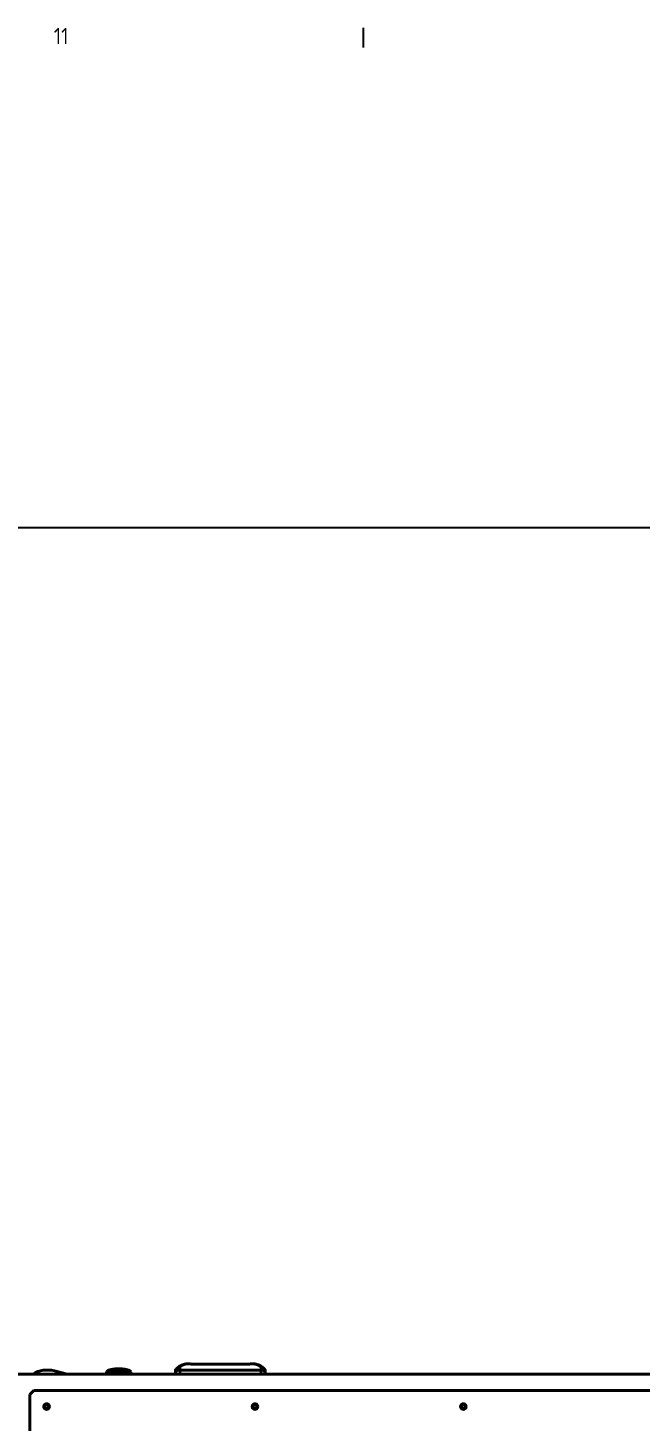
# Model space of a CAD drawing. Header units: millimetres. Extents: x 0 to 11890, y 0 to 8410.
# Drawn here: x 4046 to 4799, y 6522 to 8234 of the extents above; entities that cross this region are included whole.
import ezdxf

# ---------------------------------------------------------------- set-up
doc = ezdxf.new("R2010")
doc.units = ezdxf.units.MM
doc.header["$LTSCALE"] = 10
doc.layers.get('0').update_dxf_attribs({"color": 3, "lineweight": 25})
for name, color, linetype, lineweight in [('가시적인 것(ISO)', 3, 'Continuous', 40), ('가시적인 좁은 것(ISO)', 3, 'Continuous', 35), ('경계(ISO)', 7, 'Continuous', 25), ('치수(ISO)', 2, 'Continuous', 25)]:
    doc.layers.add(name, color=color, linetype=linetype, lineweight=lineweight)
doc.styles.add('문자 텍스트_PSTEK_POSCO', font='isocp.shx')
doc.styles.add('치수 텍스트_PSTEK_POSCO', font='isocp.shx')
doc.dimstyles.new('치수_PSTEK_POSCO', dxfattribs={"dimscale": 10, "dimtxt": 3, "dimasz": 2, "dimexe": 2, "dimexo": 2.5, "dimgap": 1, "dimtad": 1, "dimrnd": 1e-08, "dimdsep": 46, "dimtxsty": '치수 텍스트_PSTEK_POSCO', "dimcen": 0.09, "dimdle": 10, "dimclrd": 7, "dimclre": 7, "dimclrt": 2, "dimadec": 1, "dimazin": 2, "dimtfac": 1, "dimtmove": 0, "dimatfit": 3, "dimfxl": 0, "dimtolj": 1, "dimlwd": -1, "dimlwe": -1, "dimarcsym": 0})

# ---------------------------------------------------------------- blocks, each defined once
blk = doc.blocks.new('경계 Default Border')
at = {"layer": '경계(ISO)'}
blk.add_line((445.88, 821), (445.88, 823.4), dxfattribs=at)
at = {"layer": '경계(ISO)', "color": 2, "insert": (407.82, 821.4), "char_height": 2, "attachment_point": 7, "style": '문자 텍스트_PSTEK_POSCO'}
blk.add_mtext('11', dxfattribs=at)
blk = doc.blocks.new('*D33')
at = {"layer": 'Defpoints', "color": 0}
for p in [(2184.8, 7619.6), (8116.8, 6944.6), (2184.8, 6219.6)]:
    blk.add_point(p, dxfattribs=at)
at = {"layer": '치수(ISO)', "color": 7}
for p, q in [((2184.8, 6269.6), (2184.8, 7659.6)), ((8116.8, 6994.6), (8116.8, 7659.6)), ((8076.8, 7619.6), (2224.8, 7619.6))]:
    blk.add_line(p, q, dxfattribs=at)
for points in [[(2224.8, 7626.3), (2224.8, 7612.9), (2184.8, 7619.6)], [(8076.8, 7626.3), (8076.8, 7612.9), (8116.8, 7619.6)]]:
    blk.add_solid(points, dxfattribs=at)
at = {"layer": '치수(ISO)', "color": 2, "insert": (5073.9, 7669.6), "char_height": 60, "attachment_point": 4, "style": '치수 텍스트_PSTEK_POSCO'}
blk.add_mtext('\\A1;5932', dxfattribs=at)
blk = doc.blocks.new('*D39')
at = {"layer": 'Defpoints', "color": 0}
for p in [(2406.8, 7439.6), (1606.8, 5027.6), (4228.3, 5027.6)]:
    blk.add_point(p, dxfattribs=at)
at = {"layer": '치수(ISO)', "color": 7}
for p, q in [((2356.8, 7439.6), (1566.8, 7439.6)), ((1606.8, 7399.6), (1606.8, 5067.6)), ((4178.3, 5027.6), (1566.8, 5027.6))]:
    blk.add_line(p, q, dxfattribs=at)
for points in [[(1600.2, 7399.6), (1613.5, 7399.6), (1606.8, 7439.6)], [(1600.2, 5067.6), (1613.5, 5067.6), (1606.8, 5027.6)]]:
    blk.add_solid(points, dxfattribs=at)
at = {"layer": '치수(ISO)', "color": 2, "insert": (1556.8, 6159), "char_height": 60, "attachment_point": 4, "rotation": 90, "style": '치수 텍스트_PSTEK_POSCO'}
blk.add_mtext('\\A1;2412', dxfattribs=at)

msp = doc.modelspace()

# ---------------------------------------------------------------- linework, layer by layer
at = {"layer": '가시적인 것(ISO)'}
for p, q in [((3960.326, 6579.597), (5202.326, 6579.597)), ((4078.918, 6583.526), (4094.434, 6579.597)), ((4142.826, 6580.597), (4142.857, 6582.347)), ((4172.826, 6580.597), (4142.826, 6580.597)), ((4142.826, 6580.597), (4172.826, 6580.597)), ((4142.826, 6580.597), (4142.826, 6579.597)), ((4144.338, 6583.848), (4142.857, 6582.347)), ((4171.315, 6583.848), (4172.796, 6582.347)), ((4172.826, 6580.597), (4172.796, 6582.347)), ((4172.826, 6580.597), (4172.826, 6579.597)), ((4227.826, 6581.308), (4227.826, 6585.109)), ((4227.826, 6579.597), (4227.826, 6581.308)), ((4245.429, 6592.097), (4242.026, 6592.097)), ((4317.826, 6591.926), (4247.826, 6591.926)), ((4323.627, 6592.097), (4320.224, 6592.097)), ((4337.826, 6585.109), (4337.826, 6581.308)), ((4337.826, 6581.308), (4337.826, 6579.597)), ((4048.826, 6554.597), (4053.826, 6559.597)), ((5108.826, 6559.597), (4053.826, 6559.597)), ((4048.826, 6554.597), (4048.826, 5814.597))]:
    msp.add_line(p, q, dxfattribs=at)
for centre, radius in [((4069.326, 6539.597), 3.5), ((4069.326, 6539.597), 2.458), ((4325.326, 6539.597), 3.5), ((4325.326, 6539.597), 2.458), ((4581.326, 6539.597), 3.5), ((4581.326, 6539.597), 2.458)]:
    msp.add_circle(centre, radius, dxfattribs=at)
msp.add_arc((4070.326, 6549.597), 35, 75.789421, 121.002719, dxfattribs=at)
for centre, major_axis, ratio, start_param, end_param in [((4150.621, 6585.2), (-0.053, 0.295), 0.59594722, 6.27890194, 6.28318756), ((4247.826, 6594.513), (6, 0), 0.43110948, 4.38986158, 4.71238898), ((4317.826, 6594.513), (6, 0), 0.43110948, 4.71238898, 5.03491638)]:
    msp.add_ellipse(centre, major_axis=major_axis, ratio=ratio, start_param=start_param, end_param=end_param, dxfattribs=at)
for points, knots in [([(4142.857, 6582.347), (4142.857, 6582.347), (4142.91, 6582.346), (4143.122, 6582.346), (4143.283, 6582.346), (4143.926, 6582.347), (4144.567, 6582.346), (4145.938, 6582.346), (4146.556, 6582.347), (4147.93, 6582.347), (4148.683, 6582.346), (4150.106, 6582.346), (4150.75, 6582.347), (4152.419, 6582.347), (4153.469, 6582.346), (4155.626, 6582.346), (4156.724, 6582.347), (4157.826, 6582.347)], [-2.3537936, -2.3537936, -2.3537936, -2.3537936, -2.13549714, -2.13549714, -1.91485098, -1.91485098, -1.46769731, -1.46769731, -1.17673991, -1.17673991, -0.88471308, -0.88471308, -0.66293695, -0.66293695, -0.33066464, -0.33066464, -0.00004114, -0.00004114, -0.00004114, -0.00004114]), ([(4157.826, 6583.849), (4156.855, 6583.849), (4155.882, 6583.849), (4153.991, 6583.849), (4153.069, 6583.849), (4151.6, 6583.849), (4151.034, 6583.849), (4149.769, 6583.849), (4149.089, 6583.849), (4147.844, 6583.849), (4147.278, 6583.849), (4146.413, 6583.849), (4146.083, 6583.849), (4145.353, 6583.848), (4145.01, 6583.849), (4144.52, 6583.849), (4144.375, 6583.848), (4144.338, 6583.848)], [-2.06284865, -2.06284865, -2.06284865, -2.06284865, -1.77046665, -1.77046665, -1.48010203, -1.48010203, -1.28770973, -1.28770973, -1.03040415, -1.03040415, -0.77253058, -0.77253058, -0.58205989, -0.58205989, -0.2931034, -0.2931034, -0.00011559, -0.00011559, -0.00011559, -0.00011559]), ([(4145.761, 6584.319), (4145.761, 6584.319), (4145.761, 6584.319), (4145.761, 6584.319), (4145.762, 6584.319), (4145.767, 6584.321), (4145.774, 6584.323), (4145.784, 6584.326)], [0.0636678195, 0.0636678195, 0.0636678195, 0.0636678195, 0.0642583545, 0.0642583545, 0.0814796944, 0.0814796944, 0.1307694522, 0.1307694522, 0.1307694522, 0.1307694522]), ([(4150.568, 6585.495), (4151.619, 6585.678), (4152.817, 6585.821), (4155.285, 6586.005), (4156.581, 6586.052), (4159.116, 6586.05), (4160.387, 6586.004), (4162.835, 6585.821), (4164.035, 6585.677), (4165.087, 6585.495)], [0, 0, 0, 0, 0.39685522, 0.39685522, 0.78055364, 0.78055364, 1.15745213, 1.15745213, 1.55482566, 1.55482566, 1.55482566, 1.55482566]), ([(4150.941, 6585.557), (4150.934, 6585.557), (4150.927, 6585.557), (4150.911, 6585.555), (4150.903, 6585.554), (4150.896, 6585.553)], [0.04765295386, 0.04765295386, 0.04765295386, 0.04765295386, 0.05015147128, 0.05015147128, 0.05283047201, 0.05283047201, 0.05283047201, 0.05283047201]), ([(4171.315, 6583.848), (4171.278, 6583.848), (4171.133, 6583.849), (4170.643, 6583.849), (4170.3, 6583.848), (4169.57, 6583.849), (4169.24, 6583.849), (4168.375, 6583.849), (4167.809, 6583.849), (4166.564, 6583.849), (4165.883, 6583.849), (4164.619, 6583.849), (4164.053, 6583.849), (4162.584, 6583.849), (4161.662, 6583.849), (4159.77, 6583.849), (4158.798, 6583.849), (4157.826, 6583.849)], [-2.05677103, -2.05677103, -2.05677103, -2.05677103, -1.76461027, -1.76461027, -1.47650708, -1.47650708, -1.28659882, -1.28659882, -1.02947423, -1.02947423, -0.77291599, -0.77291599, -0.5810772, -0.5810772, -0.29154792, -0.29154792, -0.0000288, -0.0000288, -0.0000288, -0.0000288]), ([(4157.826, 6582.347), (4158.929, 6582.347), (4160.027, 6582.346), (4162.183, 6582.346), (4163.234, 6582.347), (4164.903, 6582.347), (4165.547, 6582.346), (4166.969, 6582.346), (4167.723, 6582.347), (4169.097, 6582.347), (4169.715, 6582.346), (4171.086, 6582.346), (4171.727, 6582.347), (4172.37, 6582.346), (4172.53, 6582.346), (4172.743, 6582.346), (4172.796, 6582.347), (4172.796, 6582.347)], [-2.35331879, -2.35331879, -2.35331879, -2.35331879, -2.02276476, -2.02276476, -1.69056228, -1.69056228, -1.46883275, -1.46883275, -1.1768673, -1.1768673, -0.88597105, -0.88597105, -0.43891278, -0.43891278, -0.21831368, -0.21831368, -0.00006098, -0.00006098, -0.00006098, -0.00006098]), ([(4164.617, 6585.577), (4164.617, 6585.577), (4164.618, 6585.577), (4164.621, 6585.576), (4164.625, 6585.576), (4164.665, 6585.569), (4164.702, 6585.563), (4164.788, 6585.548), (4164.836, 6585.539), (4164.953, 6585.519), (4165.02, 6585.507), (4165.087, 6585.495)], [0, 0, 0, 0, 0.0000368828, 0.0000368828, 0.0013072731, 0.0013072731, 0.0148583089, 0.0148583089, 0.0329265712, 0.0329265712, 0.058212673, 0.058212673, 0.058212673, 0.058212673]), ([(4164.712, 6585.557), (4164.719, 6585.557), (4164.726, 6585.557), (4164.742, 6585.555), (4164.75, 6585.554), (4164.757, 6585.553)], [-0.0025117235, -0.0025117235, -0.0025117235, -0.0025117235, 0, 0, 0.00268899677, 0.00268899677, 0.00268899677, 0.00268899677]), ([(4165.088, 6585.495), (4165.792, 6585.367), (4166.491, 6585.221), (4167.188, 6585.057), (4167.884, 6584.892), (4168.577, 6584.709), (4169.266, 6584.507), (4169.954, 6584.306), (4170.637, 6584.086), (4171.315, 6583.848)], [0.000041946, 0.000041946, 0.000041946, 0.000041946, 0.333333333, 0.333333333, 0.333333333, 0.666666667, 0.666666667, 0.666666667, 1, 1, 1, 1]), ([(4165.088, 6585.495), (4165.094, 6585.493), (4165.101, 6585.492), (4165.145, 6585.484), (4165.181, 6585.478), (4165.312, 6585.453), (4165.407, 6585.435), (4165.75, 6585.37), (4165.992, 6585.321), (4166.674, 6585.177), (4167.09, 6585.081), (4168.199, 6584.811), (4168.79, 6584.646), (4169.624, 6584.403), (4169.86, 6584.329), (4169.89, 6584.319)], [0.00980657, 0.00980657, 0.00980657, 0.00980657, 0.01242564, 0.01242564, 0.02617976, 0.02617976, 0.06286091, 0.06286091, 0.16074379, 0.16074379, 0.35011509, 0.35011509, 0.71746264, 0.71746264, 1.09794271, 1.09794271, 1.09794271, 1.09794271]), ([(4165.088, 6585.494), (4165.148, 6585.484), (4165.208, 6585.473), (4166.217, 6585.285), (4167.062, 6585.092), (4167.751, 6584.919)], [0.058389501, 0.058389501, 0.058389501, 0.058389501, 0.081116579, 0.081116579, 0.446076126, 0.446076126, 0.446076126, 0.446076126]), ([(4168.203, 6584.803), (4168.39, 6584.754), (4168.563, 6584.707), (4168.802, 6584.64), (4168.879, 6584.619), (4168.976, 6584.591), (4169, 6584.584), (4169.499, 6584.442), (4169.79, 6584.35), (4169.878, 6584.323), (4169.883, 6584.321), (4169.888, 6584.32), (4169.889, 6584.32), (4169.89, 6584.319)], [0.530213103, 0.530213103, 0.530213103, 0.530213103, 0.640526063, 0.640526063, 0.697194172, 0.697194172, 0.716078774, 0.716078774, 1.098969642, 1.098969642, 1.13530184, 1.13530184, 1.147247422, 1.147247422, 1.147247422, 1.147247422]), ([(4227.826, 6585.109), (4227.826, 6585.109), (4227.826, 6585.109), (4227.826, 6585.109), (4227.826, 6585.109), (4227.826, 6585.109), (4227.826, 6585.109), (4227.826, 6585.109), (4227.826, 6585.109), (4227.827, 6585.109), (4227.827, 6585.11), (4227.839, 6585.121), (4227.888, 6585.17), (4228.108, 6585.387), (4228.259, 6585.537), (4228.596, 6585.866), (4228.69, 6585.957), (4228.885, 6586.147), (4228.98, 6586.238), (4229.084, 6586.337)], [-0.591889006, -0.591889006, -0.591889006, -0.591889006, -0.591418392, -0.591418392, -0.590885623, -0.590885623, -0.589695788, -0.589695788, -0.58600408, -0.58600408, -0.554956397, -0.554956397, -0.296472623, -0.296472623, -0.10710822, -0.10710822, -0.047329781, -0.047329781, -0.000001, -0.000001, -0.000001, -0.000001]), ([(4229.084, 6586.337), (4229.215, 6586.463), (4229.348, 6586.59), (4229.484, 6586.717), (4229.62, 6586.845), (4229.759, 6586.974), (4229.902, 6587.103), (4229.92, 6587.12), (4229.938, 6587.136), (4229.956, 6587.152), (4230.037, 6587.226), (4230.12, 6587.3), (4230.203, 6587.375), (4230.248, 6587.415), (4230.294, 6587.455), (4230.34, 6587.495), (4230.38, 6587.531), (4230.421, 6587.566), (4230.461, 6587.601), (4230.497, 6587.632), (4230.532, 6587.663), (4230.568, 6587.694), (4230.622, 6587.74), (4230.676, 6587.786), (4230.731, 6587.832), (4230.755, 6587.853), (4230.78, 6587.873), (4230.804, 6587.893), (4230.826, 6587.912), (4230.849, 6587.931), (4230.871, 6587.95), (4230.919, 6587.989), (4230.967, 6588.029), (4231.015, 6588.068), (4231.026, 6588.077), (4231.037, 6588.086), (4231.048, 6588.095), (4231.131, 6588.162), (4231.215, 6588.23), (4231.301, 6588.297), (4231.305, 6588.301), (4231.31, 6588.305), (4231.315, 6588.309), (4231.396, 6588.373), (4231.479, 6588.437), (4231.564, 6588.502), (4231.587, 6588.519), (4231.61, 6588.537), (4231.634, 6588.555), (4231.701, 6588.605), (4231.769, 6588.656), (4231.838, 6588.707), (4231.883, 6588.74), (4231.929, 6588.773), (4231.975, 6588.806), (4232.025, 6588.842), (4232.075, 6588.878), (4232.126, 6588.913), (4232.197, 6588.963), (4232.27, 6589.013), (4232.344, 6589.063), (4232.372, 6589.082), (4232.4, 6589.101), (4232.429, 6589.12), (4232.455, 6589.138), (4232.481, 6589.155), (4232.507, 6589.172), (4232.533, 6589.19), (4232.56, 6589.207), (4232.586, 6589.224), (4232.639, 6589.258), (4232.692, 6589.293), (4232.746, 6589.327), (4232.818, 6589.372), (4232.89, 6589.417), (4232.964, 6589.461), (4233.001, 6589.484), (4233.039, 6589.506), (4233.077, 6589.529), (4233.115, 6589.551), (4233.154, 6589.574), (4233.193, 6589.597), (4233.211, 6589.607), (4233.229, 6589.617), (4233.247, 6589.628), (4233.269, 6589.64), (4233.29, 6589.653), (4233.312, 6589.665), (4233.319, 6589.669), (4233.326, 6589.673), (4233.333, 6589.677), (4233.337, 6589.679), (4233.34, 6589.68), (4233.343, 6589.682), (4233.353, 6589.688), (4233.363, 6589.694), (4233.373, 6589.699), (4233.389, 6589.708), (4233.405, 6589.717), (4233.42, 6589.725), (4233.425, 6589.728), (4233.43, 6589.731), (4233.435, 6589.733), (4233.516, 6589.778), (4233.598, 6589.822), (4233.681, 6589.866), (4233.712, 6589.882), (4233.743, 6589.898), (4233.773, 6589.913), (4233.908, 6589.983), (4234.045, 6590.05), (4234.183, 6590.115), (4234.267, 6590.155), (4234.352, 6590.195), (4234.437, 6590.233), (4234.458, 6590.243), (4234.479, 6590.252), (4234.5, 6590.261), (4234.522, 6590.271), (4234.543, 6590.281), (4234.565, 6590.29), (4234.608, 6590.309), (4234.651, 6590.328), (4234.693, 6590.346), (4234.862, 6590.419), (4235.033, 6590.489), (4235.206, 6590.557), (4235.222, 6590.563), (4235.237, 6590.569), (4235.253, 6590.575), (4235.406, 6590.635), (4235.561, 6590.692), (4235.718, 6590.749), (4235.821, 6590.786), (4235.925, 6590.822), (4236.03, 6590.858), (4236.095, 6590.88), (4236.161, 6590.903), (4236.227, 6590.924), (4236.426, 6590.99), (4236.627, 6591.054), (4236.83, 6591.115), (4236.965, 6591.156), (4237.1, 6591.196), (4237.237, 6591.235), (4237.374, 6591.274), (4237.511, 6591.312), (4237.649, 6591.35), (4237.787, 6591.387), (4237.926, 6591.424), (4238.065, 6591.46), (4238.122, 6591.475), (4238.179, 6591.49), (4238.236, 6591.505), (4238.319, 6591.526), (4238.401, 6591.546), (4238.484, 6591.567), (4238.565, 6591.587), (4238.646, 6591.607), (4238.728, 6591.627), (4238.809, 6591.647), (4238.89, 6591.666), (4238.972, 6591.686), (4239.052, 6591.705), (4239.133, 6591.724), (4239.214, 6591.743), (4239.252, 6591.752), (4239.291, 6591.761), (4239.33, 6591.77)], [0.003233251, 0.003233251, 0.003233251, 0.003233251, 0.0041991455, 0.0041991455, 0.0041991455, 0.00516504, 0.00516504, 0.00516504, 0.0052865215, 0.0052865215, 0.0052865215, 0.0058354999, 0.0058354999, 0.0058354999, 0.0061309345, 0.0061309345, 0.0061309345, 0.0063896449, 0.0063896449, 0.0063896449, 0.0066138818, 0.0066138818, 0.0066138818, 0.0069496361, 0.0069496361, 0.0069496361, 0.007096829, 0.007096829, 0.007096829, 0.0072320865, 0.0072320865, 0.0072320865, 0.0075163104, 0.0075163104, 0.0075163104, 0.0075797763, 0.0075797763, 0.0075797763, 0.0080627236, 0.0080627236, 0.0080627236, 0.00808994, 0.00808994, 0.00808994, 0.0085456708, 0.0085456708, 0.0085456708, 0.0086710935, 0.0086710935, 0.0086710935, 0.0090286181, 0.0090286181, 0.0090286181, 0.0092610742, 0.0092610742, 0.0092610742, 0.0095115653, 0.0095115653, 0.0095115653, 0.009861555, 0.009861555, 0.009861555, 0.0099945126, 0.0099945126, 0.0099945126, 0.0101152494, 0.0101152494, 0.0101152494, 0.0102359862, 0.0102359862, 0.0102359862, 0.0104774599, 0.0104774599, 0.0104774599, 0.0107972599, 0.0107972599, 0.0107972599, 0.0109604071, 0.0109604071, 0.0109604071, 0.0111255149, 0.0111255149, 0.0111255149, 0.0112018807, 0.0112018807, 0.0112018807, 0.0112933576, 0.0112933576, 0.0112933576, 0.0113226176, 0.0113226176, 0.0113226176, 0.0113357059, 0.0113357059, 0.0113357059, 0.0113780836, 0.0113780836, 0.0113780836, 0.0114433544, 0.0114433544, 0.0114433544, 0.0114628077, 0.0114628077, 0.0114628077, 0.0118011854, 0.0118011854, 0.0118011854, 0.0119263016, 0.0119263016, 0.0119263016, 0.0124749653, 0.0124749653, 0.0124749653, 0.0128101568, 0.0128101568, 0.0128101568, 0.0128921962, 0.0128921962, 0.0128921962, 0.0129772245, 0.0129772245, 0.0129772245, 0.0131434916, 0.0131434916, 0.0131434916, 0.0137991929, 0.0137991929, 0.0137991929, 0.0138580907, 0.0138580907, 0.0138580907, 0.0144392572, 0.0144392572, 0.0144392572, 0.0148239852, 0.0148239852, 0.0148239852, 0.0150646662, 0.0150646662, 0.0150646662, 0.0157898797, 0.0157898797, 0.0157898797, 0.016272827, 0.016272827, 0.016272827, 0.0167557742, 0.0167557742, 0.0167557742, 0.0172387215, 0.0172387215, 0.0172387215, 0.0174366423, 0.0174366423, 0.0174366423, 0.0177216687, 0.0177216687, 0.0177216687, 0.0180010802, 0.0180010802, 0.0180010802, 0.0182794645, 0.0182794645, 0.0182794645, 0.0185552578, 0.0185552578, 0.0185552578, 0.0186875633, 0.0186875633, 0.0186875633, 0.0186875633]), ([(4229.084, 6586.337), (4229.143, 6586.394), (4229.204, 6586.449), (4229.266, 6586.502), (4229.328, 6586.555), (4229.392, 6586.607), (4229.457, 6586.656), (4229.587, 6586.755), (4229.723, 6586.847), (4229.865, 6586.931), (4229.936, 6586.973), (4230.008, 6587.014), (4230.082, 6587.052), (4230.156, 6587.091), (4230.231, 6587.128), (4230.307, 6587.163), (4230.326, 6587.172), (4230.345, 6587.18), (4230.365, 6587.189), (4230.384, 6587.197), (4230.404, 6587.206), (4230.423, 6587.214), (4230.462, 6587.23), (4230.501, 6587.246), (4230.54, 6587.262), (4230.619, 6587.293), (4230.698, 6587.321), (4230.779, 6587.348), (4230.939, 6587.402), (4231.102, 6587.447), (4231.268, 6587.484), (4231.434, 6587.52), (4231.603, 6587.549), (4231.775, 6587.569), (4231.818, 6587.574), (4231.862, 6587.579), (4231.905, 6587.583), (4231.927, 6587.585), (4231.948, 6587.587), (4231.97, 6587.589), (4231.992, 6587.59), (4232.014, 6587.592), (4232.036, 6587.594), (4232.123, 6587.599), (4232.211, 6587.603), (4232.298, 6587.605), (4232.386, 6587.606), (4232.474, 6587.606), (4232.562, 6587.603), (4232.606, 6587.602), (4232.65, 6587.6), (4232.694, 6587.597), (4232.716, 6587.596), (4232.738, 6587.595), (4232.76, 6587.593), (4232.771, 6587.592), (4232.783, 6587.592), (4232.794, 6587.591), (4232.797, 6587.591), (4232.8, 6587.59), (4232.804, 6587.59), (4232.812, 6587.59), (4232.819, 6587.589), (4232.826, 6587.588)], [0, 0, 0, 0, 0.00026683117, 0.00026683117, 0.00026683117, 0.00053366235, 0.00053366235, 0.00053366235, 0.00106732469, 0.00106732469, 0.00106732469, 0.00133415587, 0.00133415587, 0.00133415587, 0.00160098704, 0.00160098704, 0.00160098704, 0.00166769483, 0.00166769483, 0.00166769483, 0.00173440263, 0.00173440263, 0.00173440263, 0.00186781821, 0.00186781821, 0.00186781821, 0.00213464939, 0.00213464939, 0.00213464939, 0.00266831173, 0.00266831173, 0.00266831173, 0.00320197408, 0.00320197408, 0.00320197408, 0.00333538967, 0.00333538967, 0.00333538967, 0.00340209746, 0.00340209746, 0.00340209746, 0.00346880525, 0.00346880525, 0.00346880525, 0.00373563643, 0.00373563643, 0.00373563643, 0.0040024676, 0.0040024676, 0.0040024676, 0.00413588319, 0.00413588319, 0.00413588319, 0.00420259098, 0.00420259098, 0.00420259098, 0.00423594488, 0.00423594488, 0.00423594488, 0.00424636797, 0.00424636797, 0.00424636797, 0.00426929877, 0.00426929877, 0.00426929877, 0.00426929877]), ([(4239.33, 6591.77), (4239.379, 6591.782), (4239.428, 6591.793), (4239.526, 6591.815), (4239.575, 6591.825), (4239.624, 6591.836)], [0.0000001331, 0.0000001331, 0.0000001331, 0.0000001331, 0.0151822647, 0.0151822647, 0.0303643538, 0.0303643538, 0.0303643538, 0.0303643538]), ([(4239.624, 6591.836), (4239.715, 6591.855), (4239.805, 6591.873), (4239.895, 6591.89), (4239.987, 6591.907), (4240.079, 6591.924), (4240.17, 6591.939), (4240.263, 6591.955), (4240.356, 6591.969), (4240.449, 6591.983), (4240.5, 6591.99), (4240.55, 6591.997), (4240.601, 6592.003), (4240.673, 6592.013), (4240.746, 6592.022), (4240.819, 6592.03), (4240.888, 6592.037), (4240.957, 6592.044), (4241.026, 6592.051), (4241.054, 6592.053), (4241.082, 6592.056), (4241.111, 6592.058), (4241.148, 6592.061), (4241.186, 6592.064), (4241.223, 6592.067), (4241.24, 6592.068), (4241.258, 6592.07), (4241.275, 6592.071), (4241.289, 6592.072), (4241.302, 6592.073), (4241.316, 6592.074), (4241.33, 6592.075), (4241.344, 6592.075), (4241.357, 6592.076), (4241.375, 6592.077), (4241.392, 6592.078), (4241.41, 6592.079), (4241.42, 6592.08), (4241.43, 6592.081), (4241.44, 6592.081), (4241.489, 6592.084), (4241.537, 6592.086), (4241.586, 6592.088), (4241.641, 6592.09), (4241.697, 6592.092), (4241.752, 6592.094), (4241.759, 6592.094), (4241.766, 6592.094), (4241.772, 6592.094), (4241.818, 6592.095), (4241.863, 6592.096), (4241.909, 6592.096), (4241.957, 6592.097), (4242.006, 6592.097), (4242.055, 6592.097), (4242.1, 6592.097), (4242.146, 6592.097), (4242.191, 6592.096), (4242.196, 6592.096), (4242.202, 6592.096), (4242.207, 6592.096), (4242.212, 6592.095), (4242.218, 6592.095), (4242.223, 6592.095), (4242.228, 6592.095), (4242.233, 6592.095), (4242.239, 6592.095), (4242.244, 6592.095), (4242.249, 6592.095), (4242.254, 6592.095), (4242.26, 6592.095), (4242.265, 6592.094), (4242.27, 6592.094), (4242.31, 6592.093), (4242.351, 6592.092), (4242.391, 6592.091), (4242.428, 6592.09), (4242.465, 6592.088), (4242.501, 6592.087), (4242.535, 6592.085), (4242.569, 6592.084), (4242.602, 6592.082), (4242.633, 6592.08), (4242.663, 6592.079), (4242.693, 6592.077), (4242.72, 6592.075), (4242.747, 6592.074), (4242.774, 6592.072), (4242.798, 6592.07), (4242.822, 6592.069), (4242.846, 6592.067), (4242.866, 6592.066), (4242.887, 6592.064), (4242.908, 6592.063), (4242.926, 6592.061), (4242.943, 6592.06), (4242.962, 6592.06), (4242.97, 6592.059), (4242.979, 6592.059), (4242.988, 6592.059)], [0, 0, 0, 0, 0.00027823655, 0.00027823655, 0.00027823655, 0.00056055414, 0.00056055414, 0.00056055414, 0.00084643226, 0.00084643226, 0.00084643226, 0.00100137302, 0.00100137302, 0.00100137302, 0.00122492839, 0.00122492839, 0.00122492839, 0.00143770869, 0.00143770869, 0.00143770869, 0.00152416516, 0.00152416516, 0.00152416516, 0.00163983965, 0.00163983965, 0.00163983965, 0.00169287434, 0.00169287434, 0.00169287434, 0.00173515284, 0.00173515284, 0.00173515284, 0.00177747672, 0.00177747672, 0.00177747672, 0.00183143046, 0.00183143046, 0.00183143046, 0.00186228499, 0.00186228499, 0.00186228499, 0.00201257592, 0.00201257592, 0.00201257592, 0.00218335714, 0.00218335714, 0.00218335714, 0.00220382932, 0.00220382932, 0.00220382932, 0.0023438397, 0.0023438397, 0.0023438397, 0.00249407501, 0.00249407501, 0.00249407501, 0.00263410184, 0.00263410184, 0.00263410184, 0.00265034164, 0.00265034164, 0.00265034164, 0.00266658893, 0.00266658893, 0.00266658893, 0.0026828443, 0.0026828443, 0.0026828443, 0.00269910837, 0.00269910837, 0.00269910837, 0.0027153818, 0.0027153818, 0.0027153818, 0.00283895851, 0.00283895851, 0.00283895851, 0.00295237944, 0.00295237944, 0.00295237944, 0.00305565196, 0.00305565196, 0.00305565196, 0.00314878339, 0.00314878339, 0.00314878339, 0.00323179407, 0.00323179407, 0.00323179407, 0.00330475376, 0.00330475376, 0.00330475376, 0.00336790145, 0.00336790145, 0.00336790145, 0.00342214473, 0.00342214473, 0.00342214473, 0.00344877406, 0.00344877406, 0.00344877406, 0.00344877406]), ([(4245.925, 6592.059), (4245.873, 6592.066), (4245.822, 6592.073), (4245.649, 6592.091), (4245.534, 6592.097), (4245.428, 6592.097)], [-0.8837837575, -0.8837837575, -0.8837837575, -0.8837837575, -0.8647381221, -0.8647381221, -0.8177466295, -0.8177466295, -0.8177466295, -0.8177466295]), ([(4320.224, 6592.097), (4320.089, 6592.097), (4319.95, 6592.087), (4319.784, 6592.067), (4319.756, 6592.063), (4319.728, 6592.059)], [0.6774286242, 0.6774286242, 0.6774286242, 0.6774286242, 0.7448880634, 0.7448880634, 0.7581753355, 0.7581753355, 0.7581753355, 0.7581753355]), ([(4322.665, 6592.059), (4322.859, 6592.059), (4323.437, 6592.134), (4324.915, 6592.035), (4325.471, 6591.953), (4326.028, 6591.836)], [-0.448733772, -0.448733772, -0.448733772, -0.448733772, -0.171852754, -0.171852754, -0.000001027, -0.000001027, -0.000001027, -0.000001027]), ([(4326.028, 6591.836), (4326.078, 6591.825), (4326.127, 6591.815), (4326.225, 6591.793), (4326.274, 6591.782), (4326.323, 6591.77)], [0.0000017876, 0.0000017876, 0.0000017876, 0.0000017876, 0.0151835191, 0.0151835191, 0.0303656203, 0.0303656203, 0.0303656203, 0.0303656203]), ([(4326.323, 6591.77), (4326.362, 6591.761), (4326.4, 6591.752), (4326.439, 6591.743), (4326.52, 6591.724), (4326.601, 6591.705), (4326.681, 6591.686), (4326.763, 6591.666), (4326.844, 6591.647), (4326.925, 6591.627), (4327.006, 6591.607), (4327.087, 6591.587), (4327.168, 6591.567), (4327.251, 6591.546), (4327.334, 6591.526), (4327.417, 6591.505), (4327.752, 6591.419), (4328.085, 6591.33), (4328.414, 6591.235), (4328.756, 6591.138), (4329.093, 6591.034), (4329.426, 6590.924), (4329.494, 6590.902), (4329.563, 6590.879), (4329.631, 6590.855), (4329.733, 6590.82), (4329.834, 6590.785), (4329.935, 6590.749), (4330.097, 6590.691), (4330.257, 6590.631), (4330.415, 6590.569), (4330.426, 6590.565), (4330.436, 6590.561), (4330.447, 6590.557), (4330.468, 6590.548), (4330.49, 6590.54), (4330.512, 6590.531), (4330.544, 6590.518), (4330.576, 6590.505), (4330.608, 6590.493), (4330.672, 6590.467), (4330.735, 6590.441), (4330.799, 6590.414), (4330.853, 6590.392), (4330.906, 6590.369), (4330.959, 6590.346), (4331.002, 6590.328), (4331.045, 6590.309), (4331.088, 6590.29), (4331.117, 6590.277), (4331.146, 6590.265), (4331.174, 6590.252), (4331.188, 6590.246), (4331.202, 6590.239), (4331.216, 6590.233), (4331.301, 6590.195), (4331.386, 6590.155), (4331.47, 6590.115), (4331.616, 6590.046), (4331.76, 6589.975), (4331.901, 6589.902), (4331.925, 6589.89), (4331.948, 6589.878), (4331.972, 6589.866), (4332.055, 6589.822), (4332.137, 6589.778), (4332.218, 6589.733), (4332.23, 6589.727), (4332.241, 6589.721), (4332.252, 6589.715), (4332.261, 6589.709), (4332.27, 6589.704), (4332.28, 6589.699), (4332.285, 6589.696), (4332.29, 6589.693), (4332.295, 6589.69), (4332.3, 6589.688), (4332.305, 6589.685), (4332.31, 6589.682), (4332.32, 6589.677), (4332.329, 6589.672), (4332.339, 6589.666), (4332.367, 6589.65), (4332.396, 6589.634), (4332.424, 6589.617), (4332.436, 6589.611), (4332.448, 6589.604), (4332.46, 6589.597), (4332.504, 6589.571), (4332.548, 6589.545), (4332.592, 6589.519), (4332.625, 6589.5), (4332.657, 6589.48), (4332.689, 6589.461), (4332.763, 6589.417), (4332.835, 6589.372), (4332.906, 6589.327), (4332.909, 6589.325), (4332.913, 6589.323), (4332.916, 6589.321), (4333.022, 6589.254), (4333.125, 6589.187), (4333.226, 6589.119), (4333.254, 6589.1), (4333.282, 6589.082), (4333.309, 6589.063), (4333.382, 6589.014), (4333.453, 6588.965), (4333.524, 6588.915), (4333.576, 6588.879), (4333.627, 6588.843), (4333.678, 6588.806), (4333.722, 6588.774), (4333.766, 6588.743), (4333.809, 6588.711), (4333.856, 6588.676), (4333.902, 6588.642), (4333.948, 6588.608), (4333.971, 6588.591), (4333.994, 6588.574), (4334.017, 6588.556), (4334.04, 6588.539), (4334.062, 6588.522), (4334.085, 6588.505), (4334.171, 6588.439), (4334.255, 6588.374), (4334.338, 6588.309), (4334.341, 6588.306), (4334.345, 6588.303), (4334.349, 6588.3), (4334.435, 6588.232), (4334.52, 6588.164), (4334.603, 6588.097), (4334.614, 6588.087), (4334.626, 6588.078), (4334.638, 6588.068), (4334.686, 6588.029), (4334.734, 6587.989), (4334.781, 6587.95), (4334.803, 6587.931), (4334.825, 6587.913), (4334.847, 6587.895), (4334.872, 6587.874), (4334.897, 6587.853), (4334.921, 6587.832), (4334.976, 6587.786), (4335.03, 6587.74), (4335.084, 6587.694), (4335.12, 6587.663), (4335.156, 6587.632), (4335.191, 6587.601), (4335.232, 6587.566), (4335.272, 6587.531), (4335.313, 6587.496), (4335.359, 6587.455), (4335.404, 6587.415), (4335.449, 6587.375), (4335.533, 6587.3), (4335.616, 6587.226), (4335.697, 6587.152), (4335.715, 6587.136), (4335.733, 6587.12), (4335.751, 6587.103), (4335.893, 6586.974), (4336.032, 6586.846), (4336.167, 6586.718), (4336.304, 6586.59), (4336.438, 6586.463), (4336.569, 6586.337)], [0, 0, 0, 0, 0.0001328747, 0.0001328747, 0.0001328747, 0.0004097957, 0.0004097957, 0.0004097957, 0.0006892217, 0.0006892217, 0.0006892217, 0.0009688661, 0.0009688661, 0.0009688661, 0.0012553965, 0.0012553965, 0.0012553965, 0.0024185461, 0.0024185461, 0.0024185461, 0.003626436, 0.003626436, 0.003626436, 0.0038754645, 0.0038754645, 0.0038754645, 0.0042487087, 0.0042487087, 0.0042487087, 0.0048443307, 0.0048443307, 0.0048443307, 0.0048840787, 0.0048840787, 0.0048840787, 0.0049654389, 0.0049654389, 0.0049654389, 0.0050865472, 0.0050865472, 0.0050865472, 0.0053287637, 0.0053287637, 0.0053287637, 0.0055348703, 0.0055348703, 0.0055348703, 0.0057005317, 0.0057005317, 0.0057005317, 0.0058131968, 0.0058131968, 0.0058131968, 0.0058671231, 0.0058671231, 0.0058671231, 0.0062020465, 0.0062020465, 0.0062020465, 0.0067820629, 0.0067820629, 0.0067820629, 0.0068781566, 0.0068781566, 0.0068781566, 0.0072192097, 0.0072192097, 0.0072192097, 0.007266496, 0.007266496, 0.007266496, 0.0073047636, 0.0073047636, 0.0073047636, 0.0073270501, 0.0073270501, 0.0073270501, 0.0073475855, 0.0073475855, 0.0073475855, 0.0073876043, 0.0073876043, 0.0073876043, 0.0075087125, 0.0075087125, 0.0075087125, 0.0075603287, 0.0075603287, 0.0075603287, 0.007750929, 0.007750929, 0.007750929, 0.0078939389, 0.0078939389, 0.0078939389, 0.0082199862, 0.0082199862, 0.0082199862, 0.0082353621, 0.0082353621, 0.0082353621, 0.0087197952, 0.0087197952, 0.0087197952, 0.0088525226, 0.0088525226, 0.0088525226, 0.0092042282, 0.0092042282, 0.0092042282, 0.0094631767, 0.0094631767, 0.0094631767, 0.0096886613, 0.0096886613, 0.0096886613, 0.0099308778, 0.0099308778, 0.0099308778, 0.0100519861, 0.0100519861, 0.0100519861, 0.0101730944, 0.0101730944, 0.0101730944, 0.0106363103, 0.0106363103, 0.0106363103, 0.0106575274, 0.0106575274, 0.0106575274, 0.0111419605, 0.0111419605, 0.0111419605, 0.0112097026, 0.0112097026, 0.0112097026, 0.0114939747, 0.0114939747, 0.0114939747, 0.0116263936, 0.0116263936, 0.0116263936, 0.0117765721, 0.0117765721, 0.0117765721, 0.0121108266, 0.0121108266, 0.0121108266, 0.012337126, 0.012337126, 0.012337126, 0.0125952597, 0.0125952597, 0.0125952597, 0.0128921487, 0.0128921487, 0.0128921487, 0.013442277, 0.013442277, 0.013442277, 0.0135641258, 0.0135641258, 0.0135641258, 0.014529867, 0.014529867, 0.014529867, 0.0155018581, 0.0155018581, 0.0155018581, 0.0155018581]), ([(4336.569, 6586.337), (4336.51, 6586.394), (4336.449, 6586.449), (4336.387, 6586.502), (4336.325, 6586.555), (4336.261, 6586.607), (4336.196, 6586.656), (4336.065, 6586.755), (4335.929, 6586.847), (4335.788, 6586.931), (4335.717, 6586.973), (4335.645, 6587.014), (4335.571, 6587.052), (4335.497, 6587.091), (4335.422, 6587.128), (4335.346, 6587.163), (4335.327, 6587.172), (4335.307, 6587.18), (4335.288, 6587.189), (4335.269, 6587.197), (4335.249, 6587.206), (4335.23, 6587.214), (4335.191, 6587.23), (4335.152, 6587.246), (4335.112, 6587.262), (4335.034, 6587.293), (4334.954, 6587.321), (4334.874, 6587.348), (4334.714, 6587.402), (4334.551, 6587.447), (4334.385, 6587.484), (4334.218, 6587.52), (4334.049, 6587.549), (4333.877, 6587.569), (4333.834, 6587.574), (4333.791, 6587.579), (4333.748, 6587.583), (4333.726, 6587.585), (4333.704, 6587.587), (4333.683, 6587.589), (4333.661, 6587.59), (4333.639, 6587.592), (4333.617, 6587.594), (4333.53, 6587.599), (4333.442, 6587.603), (4333.355, 6587.605), (4333.267, 6587.606), (4333.179, 6587.606), (4333.091, 6587.603), (4333.047, 6587.602), (4333.003, 6587.6), (4332.959, 6587.597), (4332.937, 6587.596), (4332.915, 6587.595), (4332.892, 6587.593), (4332.881, 6587.592), (4332.87, 6587.592), (4332.859, 6587.591), (4332.856, 6587.591), (4332.852, 6587.59), (4332.849, 6587.59), (4332.841, 6587.59), (4332.834, 6587.589), (4332.826, 6587.588)], [0, 0, 0, 0, 0.00026683829, 0.00026683829, 0.00026683829, 0.00053367658, 0.00053367658, 0.00053367658, 0.00106735317, 0.00106735317, 0.00106735317, 0.00133419146, 0.00133419146, 0.00133419146, 0.00160102975, 0.00160102975, 0.00160102975, 0.00166773933, 0.00166773933, 0.00166773933, 0.0017344489, 0.0017344489, 0.0017344489, 0.00186786804, 0.00186786804, 0.00186786804, 0.00213470634, 0.00213470634, 0.00213470634, 0.00266838292, 0.00266838292, 0.00266838292, 0.0032020595, 0.0032020595, 0.0032020595, 0.00333547865, 0.00333547865, 0.00333547865, 0.00340218822, 0.00340218822, 0.00340218822, 0.0034688978, 0.0034688978, 0.0034688978, 0.00373573609, 0.00373573609, 0.00373573609, 0.00400257438, 0.00400257438, 0.00400257438, 0.00413599353, 0.00413599353, 0.00413599353, 0.0042027031, 0.0042027031, 0.0042027031, 0.00423605789, 0.00423605789, 0.00423605789, 0.00424648126, 0.00424648126, 0.00424648126, 0.00426941267, 0.00426941267, 0.00426941267, 0.00426941267]), ([(4336.569, 6586.337), (4336.673, 6586.238), (4336.767, 6586.147), (4336.963, 6585.958), (4337.056, 6585.866), (4337.393, 6585.537), (4337.544, 6585.387), (4337.764, 6585.17), (4337.814, 6585.121), (4337.825, 6585.11), (4337.826, 6585.109), (4337.826, 6585.109), (4337.826, 6585.109), (4337.826, 6585.109), (4337.826, 6585.109), (4337.826, 6585.109), (4337.826, 6585.109), (4337.826, 6585.109), (4337.826, 6585.109), (4337.826, 6585.109)], [0.000001, 0.000001, 0.000001, 0.000001, 0.047309727, 0.047309727, 0.107054988, 0.107054988, 0.296305077, 0.296305077, 0.554929017, 0.554929017, 0.585997745, 0.585997745, 0.589691427, 0.589691427, 0.590881449, 0.590881449, 0.591414421, 0.591414421, 0.591885181, 0.591885181, 0.591885181, 0.591885181])]:
    msp.add_open_spline(points, degree=3, knots=knots, dxfattribs=at)
for points in [[(4150.566, 6585.495), (4149.862, 6585.367), (4148.462, 6585.075), (4146.382, 6584.526), (4145.015, 6584.086), (4144.338, 6583.848)], [(4145.762, 6584.319), (4145.769, 6584.321), (4145.79, 6584.328), (4145.824, 6584.338)], [(4150.567, 6585.495), (4150.567, 6585.495), (4150.567, 6585.495), (4150.567, 6585.495)], [(4164.757, 6585.553), (4164.867, 6585.534), (4164.975, 6585.515), (4165.082, 6585.496)], [(4169.623, 6584.401), (4169.783, 6584.353), (4169.872, 6584.325), (4169.89, 6584.319)]]:
    msp.add_open_spline(points, degree=3, dxfattribs=at)
at = {"layer": '가시적인 좁은 것(ISO)'}
for p, q in [((4157.826, 6583.849), (4157.826, 6582.347)), ((4232.826, 6587.588), (4232.826, 6584.727)), ((4232.826, 6584.268), (4232.826, 6584.727)), ((4232.826, 6584.727), (4332.826, 6584.727)), ((4232.826, 6584.268), (4232.826, 6579.597)), ((4232.826, 6584.268), (4332.826, 6584.268)), ((4242.988, 6592.059), (4245.925, 6592.059)), ((4319.728, 6592.059), (4322.665, 6592.059)), ((4332.826, 6584.727), (4332.826, 6587.588)), ((4332.826, 6584.727), (4332.826, 6584.268)), ((4332.826, 6579.597), (4332.826, 6584.268))]:
    msp.add_line(p, q, dxfattribs=at)
for centre in [(4069.326, 6539.597), (4325.326, 6539.597), (4581.326, 6539.597)]:
    msp.add_arc(centre, 3, 350, 260, dxfattribs=at)
for centre, major_axis, ratio, start_param, end_param in [((4150.621, 6585.2), (-0.053, 0.295), 0.59594722, 0.00000226, 0.00370739), ((4232.826, 6581.308), (5, 0), 0.68390426, 1.57079633, 3.14159265), ((4232.826, 6581.308), (5, 0), 0.59207435, 1.57079633, 3.14159265), ((4332.826, 6581.308), (-5, 0), 0.68390426, 3.14159265, 4.71238898), ((4332.826, 6581.308), (-5, 0), 0.59207435, 3.14159265, 4.71238898)]:
    msp.add_ellipse(centre, major_axis=major_axis, ratio=ratio, start_param=start_param, end_param=end_param, dxfattribs=at)
for points, knots in [([(4165.088, 6585.495), (4164.854, 6585.535), (4164.626, 6585.572), (4164.404, 6585.605), (4164.183, 6585.638), (4163.968, 6585.668), (4163.757, 6585.695), (4163.547, 6585.722), (4163.34, 6585.747), (4163.133, 6585.77), (4162.926, 6585.793), (4162.717, 6585.815), (4162.503, 6585.836), (4162.288, 6585.856), (4162.068, 6585.876), (4161.839, 6585.894), (4161.61, 6585.913), (4161.374, 6585.93), (4161.136, 6585.945), (4160.899, 6585.961), (4160.66, 6585.974), (4160.431, 6585.986), (4160.202, 6585.997), (4159.983, 6586.007), (4159.769, 6586.015), (4159.556, 6586.023), (4159.347, 6586.029), (4159.137, 6586.034), (4158.928, 6586.039), (4158.717, 6586.043), (4158.506, 6586.046), (4158.294, 6586.049), (4158.082, 6586.05), (4157.872, 6586.05), (4157.662, 6586.051), (4157.454, 6586.05), (4157.25, 6586.047), (4157.045, 6586.045), (4156.843, 6586.042), (4156.647, 6586.037), (4156.45, 6586.033), (4156.258, 6586.028), (4156.075, 6586.021), (4155.892, 6586.015), (4155.717, 6586.009), (4155.548, 6586.001), (4155.379, 6585.994), (4155.215, 6585.986), (4155.05, 6585.977), (4154.885, 6585.968), (4154.718, 6585.958), (4154.552, 6585.948), (4154.385, 6585.937), (4154.217, 6585.925), (4154.052, 6585.913), (4153.886, 6585.9), (4153.723, 6585.887), (4153.563, 6585.873), (4153.403, 6585.86), (4153.246, 6585.845), (4153.091, 6585.83), (4152.936, 6585.815), (4152.782, 6585.799), (4152.626, 6585.782), (4152.469, 6585.765), (4152.31, 6585.747), (4152.142, 6585.726), (4151.975, 6585.705), (4151.799, 6585.683), (4151.618, 6585.658), (4151.437, 6585.633), (4151.25, 6585.606), (4151.074, 6585.578), (4150.897, 6585.551), (4150.73, 6585.523), (4150.567, 6585.495)], [0, 0, 0, 0, 0.04, 0.04, 0.04, 0.08, 0.08, 0.08, 0.12, 0.12, 0.12, 0.16, 0.16, 0.16, 0.2, 0.2, 0.2, 0.24, 0.24, 0.24, 0.28, 0.28, 0.28, 0.32, 0.32, 0.32, 0.36, 0.36, 0.36, 0.4, 0.4, 0.4, 0.44, 0.44, 0.44, 0.48, 0.48, 0.48, 0.52, 0.52, 0.52, 0.56, 0.56, 0.56, 0.6, 0.6, 0.6, 0.64, 0.64, 0.64, 0.68, 0.68, 0.68, 0.72, 0.72, 0.72, 0.76, 0.76, 0.76, 0.8, 0.8, 0.8, 0.84, 0.84, 0.84, 0.88, 0.88, 0.88, 0.92, 0.92, 0.92, 0.96, 0.96, 0.96, 0.999984845, 0.999984845, 0.999984845, 0.999984845]), ([(4242.988, 6592.059), (4242.714, 6591.998), (4242.44, 6591.937), (4242.167, 6591.876), (4242.091, 6591.859), (4242.015, 6591.843), (4241.94, 6591.826), (4241.932, 6591.824), (4241.924, 6591.822), (4241.917, 6591.821), (4241.905, 6591.818), (4241.894, 6591.816), (4241.883, 6591.813), (4241.873, 6591.811), (4241.864, 6591.809), (4241.854, 6591.807), (4241.845, 6591.805), (4241.836, 6591.803), (4241.826, 6591.801), (4241.788, 6591.792), (4241.75, 6591.784), (4241.713, 6591.775), (4241.709, 6591.775), (4241.706, 6591.774), (4241.703, 6591.773), (4241.56, 6591.741), (4241.417, 6591.709), (4241.274, 6591.677), (4241.269, 6591.676), (4241.264, 6591.675), (4241.259, 6591.674), (4240.979, 6591.611), (4240.7, 6591.547), (4240.423, 6591.483), (4240.401, 6591.478), (4240.379, 6591.472), (4240.358, 6591.467), (4240.283, 6591.45), (4240.208, 6591.432), (4240.134, 6591.414), (4240.06, 6591.397), (4239.986, 6591.379), (4239.912, 6591.361), (4239.803, 6591.334), (4239.694, 6591.307), (4239.585, 6591.28), (4239.548, 6591.27), (4239.51, 6591.261), (4239.472, 6591.251), (4239.235, 6591.191), (4239, 6591.128), (4238.769, 6591.064), (4238.718, 6591.049), (4238.666, 6591.035), (4238.615, 6591.02), (4238.401, 6590.959), (4238.19, 6590.895), (4237.983, 6590.829), (4237.921, 6590.809), (4237.86, 6590.789), (4237.799, 6590.769), (4237.733, 6590.748), (4237.668, 6590.726), (4237.604, 6590.703), (4237.572, 6590.693), (4237.541, 6590.682), (4237.51, 6590.671), (4237.479, 6590.66), (4237.448, 6590.649), (4237.418, 6590.638), (4237.415, 6590.637), (4237.411, 6590.636), (4237.408, 6590.635), (4237.35, 6590.614), (4237.293, 6590.593), (4237.236, 6590.571), (4237.167, 6590.546), (4237.099, 6590.52), (4237.032, 6590.493), (4236.982, 6590.474), (4236.933, 6590.454), (4236.885, 6590.435), (4236.812, 6590.405), (4236.74, 6590.375), (4236.669, 6590.345), (4236.64, 6590.332), (4236.61, 6590.319), (4236.581, 6590.306), (4236.571, 6590.302), (4236.561, 6590.297), (4236.552, 6590.293), (4236.532, 6590.285), (4236.513, 6590.276), (4236.494, 6590.267), (4236.437, 6590.241), (4236.38, 6590.215), (4236.324, 6590.189), (4236.294, 6590.175), (4236.265, 6590.161), (4236.236, 6590.146), (4236.156, 6590.107), (4236.077, 6590.068), (4236, 6590.027), (4235.979, 6590.017), (4235.959, 6590.006), (4235.938, 6589.995), (4235.907, 6589.978), (4235.877, 6589.962), (4235.846, 6589.945), (4235.834, 6589.938), (4235.821, 6589.931), (4235.809, 6589.924), (4235.805, 6589.922), (4235.8, 6589.919), (4235.796, 6589.917), (4235.794, 6589.916), (4235.792, 6589.915), (4235.79, 6589.914), (4235.784, 6589.91), (4235.778, 6589.907), (4235.771, 6589.903), (4235.747, 6589.889), (4235.722, 6589.875), (4235.698, 6589.861), (4235.685, 6589.853), (4235.672, 6589.846), (4235.659, 6589.838), (4235.623, 6589.817), (4235.588, 6589.797), (4235.554, 6589.776), (4235.507, 6589.747), (4235.46, 6589.718), (4235.415, 6589.69), (4235.408, 6589.685), (4235.401, 6589.681), (4235.395, 6589.677), (4235.31, 6589.623), (4235.228, 6589.569), (4235.147, 6589.514), (4235.064, 6589.458), (4234.983, 6589.402), (4234.903, 6589.345), (4234.899, 6589.342), (4234.895, 6589.339), (4234.891, 6589.336), (4234.817, 6589.283), (4234.744, 6589.229), (4234.672, 6589.175), (4234.663, 6589.168), (4234.655, 6589.162), (4234.646, 6589.156), (4234.579, 6589.105), (4234.513, 6589.054), (4234.447, 6589.003), (4234.435, 6588.993), (4234.422, 6588.983), (4234.409, 6588.973), (4234.385, 6588.954), (4234.361, 6588.935), (4234.337, 6588.916), (4234.301, 6588.887), (4234.265, 6588.858), (4234.229, 6588.829), (4234.213, 6588.815), (4234.196, 6588.802), (4234.18, 6588.788), (4234.142, 6588.757), (4234.104, 6588.726), (4234.067, 6588.696), (4234.05, 6588.682), (4234.033, 6588.668), (4234.017, 6588.654), (4233.996, 6588.637), (4233.976, 6588.62), (4233.956, 6588.602), (4233.882, 6588.54), (4233.81, 6588.478), (4233.738, 6588.416), (4233.694, 6588.378), (4233.65, 6588.339), (4233.606, 6588.301), (4233.579, 6588.277), (4233.551, 6588.253), (4233.524, 6588.228), (4233.454, 6588.166), (4233.384, 6588.103), (4233.315, 6588.04), (4233.28, 6588.009), (4233.245, 6587.977), (4233.211, 6587.946), (4233.108, 6587.851), (4233.006, 6587.757), (4232.905, 6587.662), (4232.879, 6587.638), (4232.853, 6587.613), (4232.826, 6587.588)], [0, 0, 0, 0, 0.0009412255, 0.0009412255, 0.0009412255, 0.0012011928, 0.0012011928, 0.0012011928, 0.0012272639, 0.0012272639, 0.0012272639, 0.0012661847, 0.0012661847, 0.0012661847, 0.0012986806, 0.0012986806, 0.0012986806, 0.0013311765, 0.0013311765, 0.0013311765, 0.0014611614, 0.0014611614, 0.0014611614, 0.0014727167, 0.0014727167, 0.0014727167, 0.0019636223, 0.0019636223, 0.0019636223, 0.0019811478, 0.0019811478, 0.0019811478, 0.0029454334, 0.0029454334, 0.0029454334, 0.0030217146, 0.0030217146, 0.0030217146, 0.0032820081, 0.0032820081, 0.0032820081, 0.003542231, 0.003542231, 0.003542231, 0.0039272446, 0.0039272446, 0.0039272446, 0.0040620167, 0.0040620167, 0.0040620167, 0.0049090557, 0.0049090557, 0.0049090557, 0.0050979082, 0.0050979082, 0.0050979082, 0.0058908669, 0.0058908669, 0.0058908669, 0.0061276701, 0.0061276701, 0.0061276701, 0.0063817725, 0.0063817725, 0.0063817725, 0.0065044989, 0.0065044989, 0.0065044989, 0.0066272253, 0.0066272253, 0.0066272253, 0.0066398852, 0.0066398852, 0.0066398852, 0.006872678, 0.006872678, 0.006872678, 0.0071555951, 0.0071555951, 0.0071555951, 0.0073635836, 0.0073635836, 0.0073635836, 0.0076781939, 0.0076781939, 0.0076781939, 0.0078099074, 0.0078099074, 0.0078099074, 0.0078544892, 0.0078544892, 0.0078544892, 0.0079418769, 0.0079418769, 0.0079418769, 0.0082055993, 0.0082055993, 0.0082055993, 0.0083453948, 0.0083453948, 0.0083453948, 0.008731939, 0.008731939, 0.008731939, 0.0088363003, 0.0088363003, 0.0088363003, 0.0089945633, 0.0089945633, 0.0089945633, 0.0090601631, 0.0090601631, 0.0090601631, 0.0090817531, 0.0090817531, 0.0090817531, 0.0090929546, 0.0090929546, 0.0090929546, 0.0091257405, 0.0091257405, 0.0091257405, 0.0092568297, 0.0092568297, 0.0092568297, 0.0093272059, 0.0093272059, 0.0093272059, 0.009518765, 0.009518765, 0.009518765, 0.0097804074, 0.0097804074, 0.0097804074, 0.0098181115, 0.0098181115, 0.0098181115, 0.0103029418, 0.0103029418, 0.0103029418, 0.0107999226, 0.0107999226, 0.0107999226, 0.0108246397, 0.0108246397, 0.0108246397, 0.0112908282, 0.0112908282, 0.0112908282, 0.0113456533, 0.0113456533, 0.0113456533, 0.0117817338, 0.0117817338, 0.0117817338, 0.0118660986, 0.0118660986, 0.0118660986, 0.0120271866, 0.0120271866, 0.0120271866, 0.0122726394, 0.0122726394, 0.0122726394, 0.0123861759, 0.0123861759, 0.0123861759, 0.0126463561, 0.0126463561, 0.0126463561, 0.0127635449, 0.0127635449, 0.0127635449, 0.0129065121, 0.0129065121, 0.0129065121, 0.0134267047, 0.0134267047, 0.0134267047, 0.0137453561, 0.0137453561, 0.0137453561, 0.0139467735, 0.0139467735, 0.0139467735, 0.0144667371, 0.0144667371, 0.0144667371, 0.0147271672, 0.0147271672, 0.0147271672, 0.0155064085, 0.0155064085, 0.0155064085, 0.0157089784, 0.0157089784, 0.0157089784, 0.0157089784]), ([(4332.826, 6587.588), (4332.8, 6587.613), (4332.774, 6587.638), (4332.748, 6587.662), (4332.647, 6587.757), (4332.545, 6587.851), (4332.442, 6587.946), (4332.407, 6587.977), (4332.373, 6588.009), (4332.338, 6588.04), (4332.269, 6588.103), (4332.199, 6588.166), (4332.129, 6588.228), (4332.101, 6588.253), (4332.074, 6588.277), (4332.047, 6588.301), (4332.003, 6588.339), (4331.959, 6588.378), (4331.915, 6588.416), (4331.843, 6588.478), (4331.771, 6588.54), (4331.697, 6588.602), (4331.677, 6588.619), (4331.657, 6588.636), (4331.637, 6588.653), (4331.62, 6588.667), (4331.603, 6588.681), (4331.586, 6588.696), (4331.549, 6588.726), (4331.511, 6588.757), (4331.473, 6588.788), (4331.457, 6588.801), (4331.441, 6588.814), (4331.425, 6588.827), (4331.365, 6588.876), (4331.305, 6588.925), (4331.244, 6588.973), (4331.232, 6588.982), (4331.22, 6588.991), (4331.208, 6589.001), (4331.142, 6589.053), (4331.075, 6589.104), (4331.007, 6589.156), (4330.999, 6589.161), (4330.992, 6589.167), (4330.984, 6589.173), (4330.911, 6589.227), (4330.837, 6589.282), (4330.761, 6589.336), (4330.758, 6589.338), (4330.755, 6589.341), (4330.752, 6589.343), (4330.673, 6589.399), (4330.593, 6589.455), (4330.511, 6589.511), (4330.429, 6589.567), (4330.345, 6589.622), (4330.259, 6589.677), (4330.252, 6589.681), (4330.245, 6589.685), (4330.238, 6589.69), (4330.193, 6589.718), (4330.146, 6589.747), (4330.099, 6589.776), (4330.064, 6589.797), (4330.028, 6589.818), (4329.992, 6589.839), (4329.98, 6589.847), (4329.967, 6589.854), (4329.955, 6589.861), (4329.931, 6589.875), (4329.906, 6589.889), (4329.882, 6589.903), (4329.875, 6589.907), (4329.869, 6589.91), (4329.863, 6589.914), (4329.859, 6589.915), (4329.856, 6589.917), (4329.852, 6589.919), (4329.85, 6589.921), (4329.847, 6589.922), (4329.844, 6589.924), (4329.832, 6589.931), (4329.819, 6589.938), (4329.807, 6589.945), (4329.774, 6589.963), (4329.741, 6589.981), (4329.708, 6589.998), (4329.69, 6590.008), (4329.671, 6590.018), (4329.653, 6590.027), (4329.572, 6590.07), (4329.489, 6590.112), (4329.404, 6590.153), (4329.379, 6590.165), (4329.354, 6590.177), (4329.329, 6590.189), (4329.301, 6590.202), (4329.272, 6590.215), (4329.244, 6590.229), (4329.217, 6590.241), (4329.189, 6590.253), (4329.162, 6590.266), (4329.148, 6590.272), (4329.134, 6590.278), (4329.121, 6590.285), (4329.107, 6590.291), (4329.093, 6590.297), (4329.079, 6590.303), (4329.076, 6590.304), (4329.074, 6590.305), (4329.072, 6590.306), (4329.042, 6590.319), (4329.013, 6590.332), (4328.984, 6590.345), (4328.865, 6590.395), (4328.744, 6590.445), (4328.621, 6590.493), (4328.543, 6590.524), (4328.464, 6590.554), (4328.384, 6590.584), (4328.338, 6590.601), (4328.291, 6590.618), (4328.245, 6590.635), (4328.116, 6590.681), (4327.986, 6590.725), (4327.854, 6590.769), (4327.784, 6590.792), (4327.714, 6590.815), (4327.643, 6590.838), (4327.445, 6590.901), (4327.243, 6590.961), (4327.037, 6591.02), (4326.979, 6591.037), (4326.921, 6591.053), (4326.863, 6591.07), (4326.639, 6591.132), (4326.411, 6591.192), (4326.181, 6591.251), (4326.138, 6591.262), (4326.095, 6591.273), (4326.052, 6591.284), (4325.949, 6591.31), (4325.845, 6591.335), (4325.741, 6591.361), (4325.667, 6591.379), (4325.593, 6591.397), (4325.519, 6591.414), (4325.444, 6591.432), (4325.37, 6591.45), (4325.295, 6591.467), (4325.27, 6591.473), (4325.244, 6591.479), (4325.218, 6591.485), (4324.945, 6591.549), (4324.67, 6591.612), (4324.394, 6591.674), (4324.386, 6591.676), (4324.379, 6591.677), (4324.371, 6591.679), (4324.229, 6591.711), (4324.087, 6591.743), (4323.945, 6591.774), (4323.905, 6591.783), (4323.866, 6591.792), (4323.827, 6591.801), (4323.817, 6591.803), (4323.808, 6591.805), (4323.798, 6591.807), (4323.789, 6591.809), (4323.779, 6591.811), (4323.77, 6591.813), (4323.757, 6591.816), (4323.744, 6591.819), (4323.731, 6591.822), (4323.725, 6591.823), (4323.719, 6591.824), (4323.713, 6591.826), (4323.638, 6591.843), (4323.562, 6591.859), (4323.486, 6591.876), (4323.212, 6591.937), (4322.938, 6591.998), (4322.665, 6592.059)], [0, 0, 0, 0, 0.0002013976, 0.0002013976, 0.0002013976, 0.0009768134, 0.0009768134, 0.0009768134, 0.0012355836, 0.0012355836, 0.0012355836, 0.0017532066, 0.0017532066, 0.0017532066, 0.0019536269, 0.0019536269, 0.0019536269, 0.002271266, 0.002271266, 0.002271266, 0.0027898385, 0.0027898385, 0.0027898385, 0.0029304403, 0.0029304403, 0.0029304403, 0.0030493513, 0.0030493513, 0.0030493513, 0.0033090119, 0.0033090119, 0.0033090119, 0.0034188471, 0.0034188471, 0.0034188471, 0.0038281962, 0.0038281962, 0.0038281962, 0.0039072538, 0.0039072538, 0.0039072538, 0.004346895, 0.004346895, 0.004346895, 0.0043956605, 0.0043956605, 0.0043956605, 0.0048650123, 0.0048650123, 0.0048650123, 0.0048840672, 0.0048840672, 0.0048840672, 0.0053724739, 0.0053724739, 0.0053724739, 0.0058608807, 0.0058608807, 0.0058608807, 0.0058989904, 0.0058989904, 0.0058989904, 0.0061568868, 0.0061568868, 0.0061568868, 0.0063492874, 0.0063492874, 0.0063492874, 0.0064144836, 0.0064144836, 0.0064144836, 0.0065431576, 0.0065431576, 0.0065431576, 0.0065753122, 0.0065753122, 0.0065753122, 0.0065934907, 0.0065934907, 0.0065934907, 0.006607461, 0.006607461, 0.006607461, 0.0066717416, 0.0066717416, 0.0066717416, 0.0068376941, 0.0068376941, 0.0068376941, 0.0069286333, 0.0069286333, 0.0069286333, 0.0073261008, 0.0073261008, 0.0073261008, 0.007441302, 0.007441302, 0.007441302, 0.0075703042, 0.0075703042, 0.0075703042, 0.0076924059, 0.0076924059, 0.0076924059, 0.0077534567, 0.0077534567, 0.0077534567, 0.0078145075, 0.0078145075, 0.0078145075, 0.0078248656, 0.0078248656, 0.0078248656, 0.0079528011, 0.0079528011, 0.0079528011, 0.0084655545, 0.0084655545, 0.0084655545, 0.008791321, 0.008791321, 0.008791321, 0.0089797293, 0.0089797293, 0.0089797293, 0.0094952006, 0.0094952006, 0.0094952006, 0.0097681344, 0.0097681344, 0.0097681344, 0.0105296385, 0.0105296385, 0.0105296385, 0.0107449479, 0.0107449479, 0.0107449479, 0.0115679355, 0.0115679355, 0.0115679355, 0.0117217613, 0.0117217613, 0.0117217613, 0.0120882577, 0.0120882577, 0.0120882577, 0.0123486207, 0.0123486207, 0.0123486207, 0.0126089795, 0.0126089795, 0.0126089795, 0.0126985748, 0.0126985748, 0.0126985748, 0.0136492544, 0.0136492544, 0.0136492544, 0.0136753882, 0.0136753882, 0.0136753882, 0.0141637949, 0.0141637949, 0.0141637949, 0.0142987937, 0.0142987937, 0.0142987937, 0.0143312664, 0.0143312664, 0.0143312664, 0.014363739, 0.014363739, 0.014363739, 0.0144079983, 0.0144079983, 0.0144079983, 0.0144286842, 0.0144286842, 0.0144286842, 0.014688465, 0.014688465, 0.014688465, 0.0156290151, 0.0156290151, 0.0156290151, 0.0156290151])]:
    msp.add_open_spline(points, degree=3, knots=knots, dxfattribs=at)

# ---------------------------------------------------------------- block references
at = {"xscale": 10, "yscale": 10, "zscale": 10}
msp.add_blockref('경계 Default Border', (0, 0), dxfattribs=at)

# ---------------------------------------------------------------- dimensions: what is measured, and where the dimension line sits
at = {"layer": '치수(ISO)', "color": 7}
for base, p1, p2, angle, picture, middle in [((2184.826, 7619.597), (8116.826, 6944.597), (2184.826, 6219.597), 180, '*D33', (5150.826, 7619.597)), ((1606.826, 5027.597), (2406.826, 7439.597), (4228.326, 5027.597), 90, '*D39', (1606.826, 6233.597))]:
    dim = msp.add_linear_dim(base=base, p1=p1, p2=p2, angle=angle, dimstyle='치수_PSTEK_POSCO', override={"dimscale": 20, "dimtofl": 0, "dimatfit": 1}, dxfattribs=at)
    dim.commit()
    dim.dimension.update_dxf_attribs({"geometry": picture, "text_midpoint": middle, "dimtype": 160})

doc.saveas('drawing.dxf')
